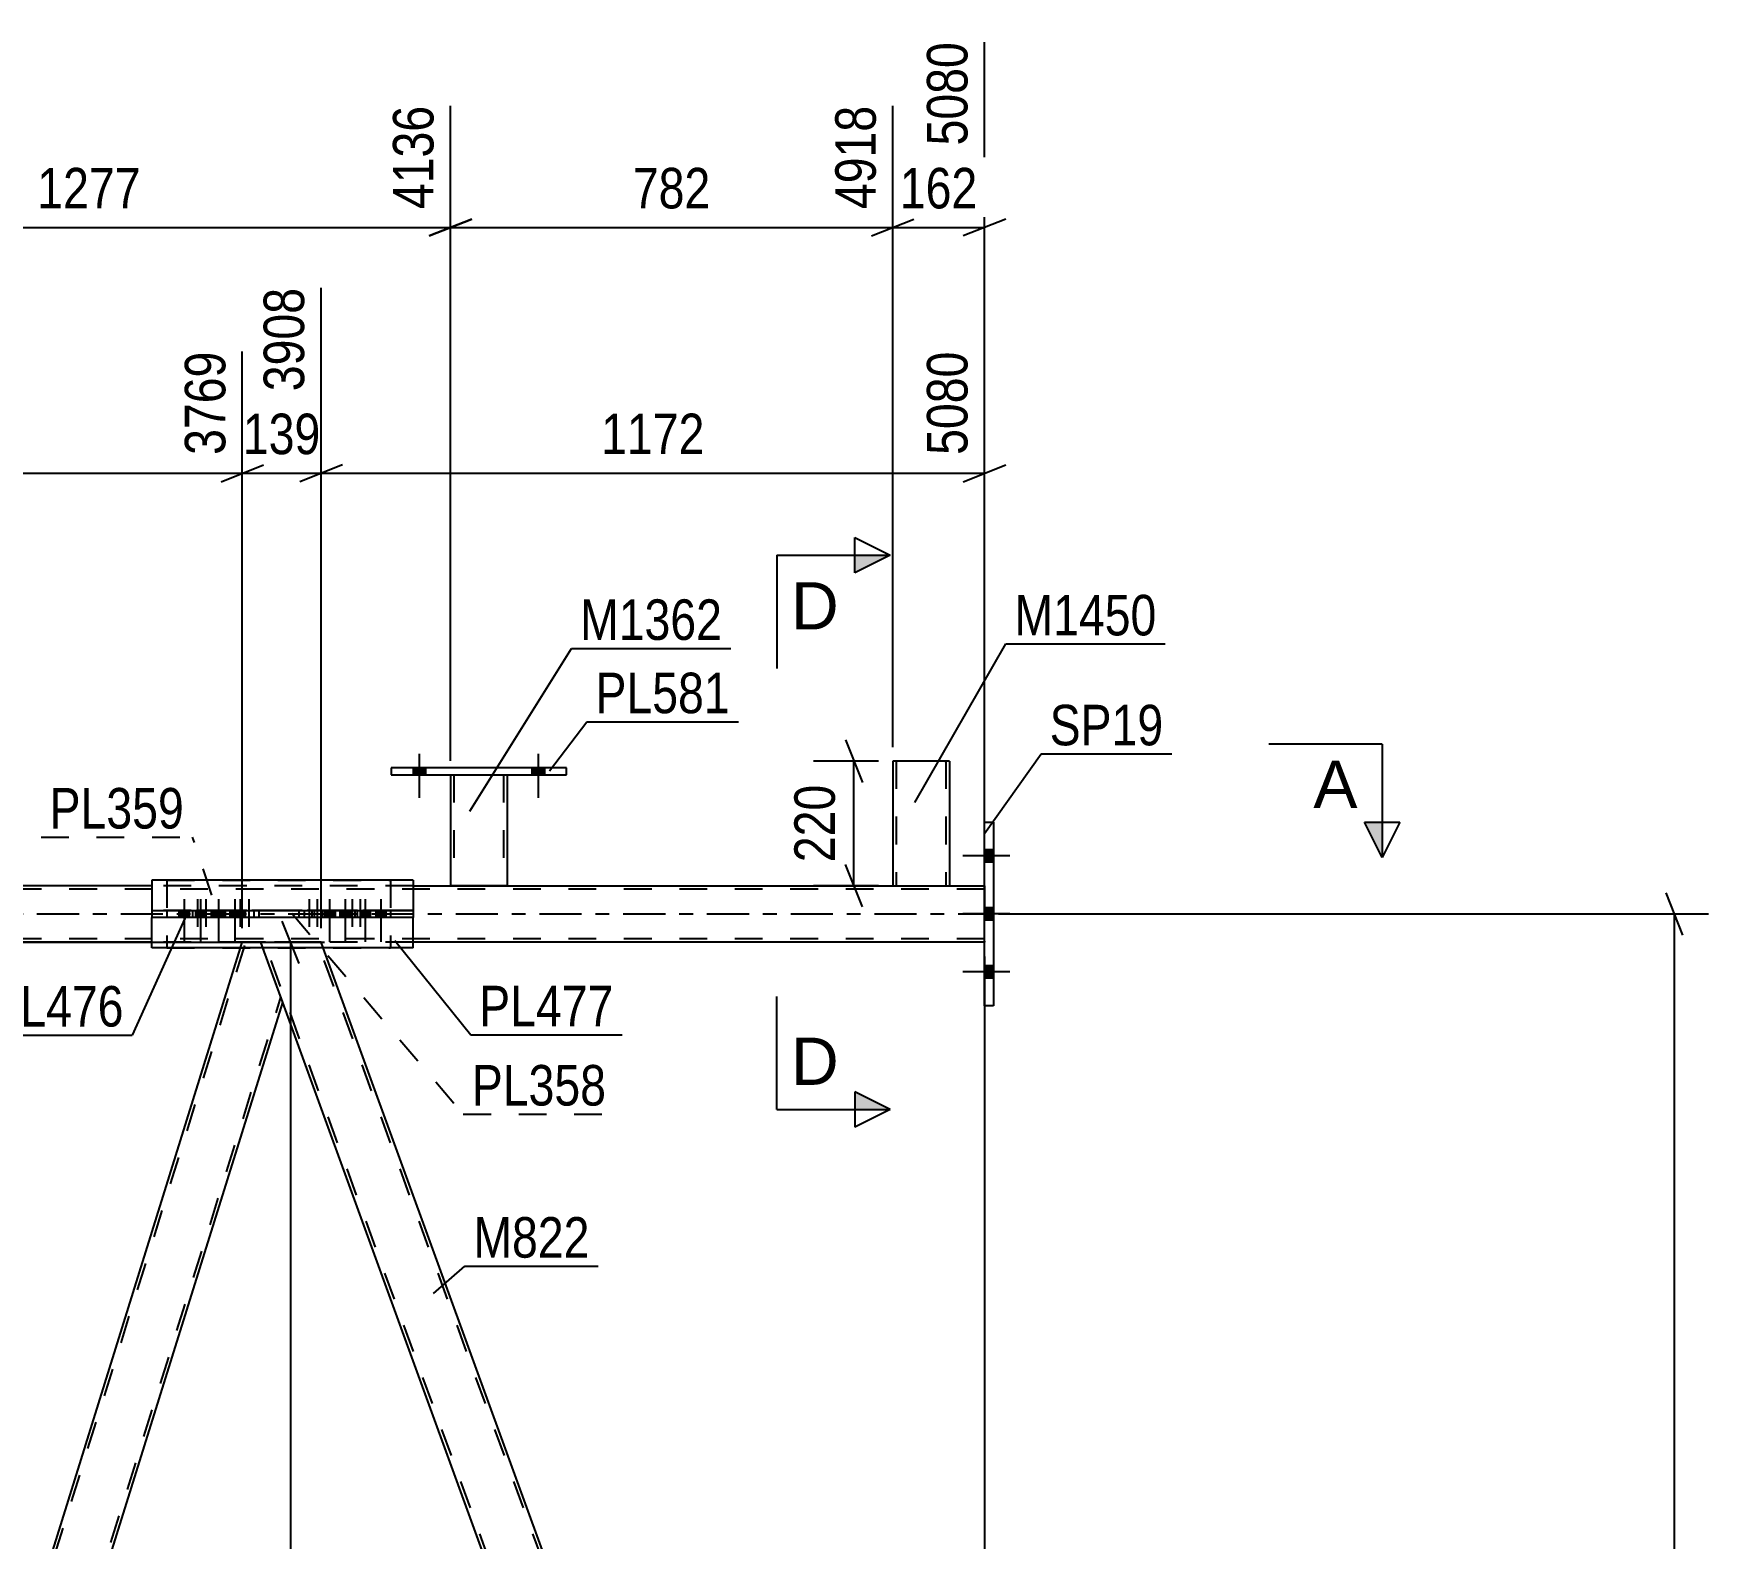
# Model space of a CAD drawing. Header units: millimetres. Extents: x 0 to 841, y 0 to 594.
# Drawn here: x 179.4 to 297.8, y 349.4 to 455.8 of the extents above; entities that cross this region are included whole.
import ezdxf

# ---------------------------------------------------------------- set-up
doc = ezdxf.new("R2010")
doc.units = ezdxf.units.MM
doc.linetypes.add('DXK_LINE_DOT2', pattern=[3.9198, 1.9599, -1.9599])
doc.linetypes.add('DXK_LINE_DOT3', pattern=[5.9187, 2.979, -0.9799, 0.9799, -0.9799])
doc.styles.add('Arial', font='ARIAL.TTF', dxfattribs={"height": 0.2})
doc.styles.add('Arial Narrow', font='ARIALN.TTF', dxfattribs={"height": 0.2})

# ---------------------------------------------------------------- blocks, each defined once
blk = doc.blocks.new('Part-570369591-2726 - 2634')
at = {"color": 7, "linetype": 'DXK_LINE_DOT2'}
for p, q in [((199.74, 391.58), (195.49, 391.58)), ((197.03, 387.33), (195.49, 391.58)), ((239.78, 270.58), (195.74, 391.58)), ((243.53, 270.58), (199.49, 391.58)), ((199.89, 391.18), (199.74, 391.58)), ((239.53, 270.58), (239.38, 270.99)), ((243.78, 270.58), (239.53, 270.58)), ((243.78, 270.58), (243.63, 270.99))]:
    blk.add_line(p, q, dxfattribs=at)
at = {"color": 2, "linetype": 'Continuous'}
for p, q in [((243.63, 270.99), (199.89, 391.18)), ((239.38, 270.99), (197.03, 387.33))]:
    blk.add_line(p, q, dxfattribs=at)
blk = doc.blocks.new('Part-570369591-2786 - 2634')
at = {"color": 7, "linetype": 'DXK_LINE_DOT2'}
for p, q in [((204.64, 393.82), (188.84, 393.82)), ((188.84, 393.82), (188.84, 393.34)), ((204.64, 393.34), (188.84, 393.34)), ((195.34, 393.82), (195.34, 393.34)), ((198.18, 393.34), (198.18, 393.82)), ((204.64, 393.82), (204.64, 393.34))]:
    blk.add_line(p, q, dxfattribs=at)
blk = doc.blocks.new('Part-570369591-2647 - 2634')
at = {"color": 2, "linetype": 'Continuous'}
for p, q in [((187.77, 395.98), (187.77, 393.82)), ((206.24, 395.98), (187.77, 395.98)), ((206.24, 395.98), (206.24, 393.82)), ((187.77, 391.18), (187.77, 393.34)), ((206.24, 391.18), (206.24, 393.34)), ((206.24, 391.18), (187.77, 391.18))]:
    blk.add_line(p, q, dxfattribs=at)
at = {"color": 7, "linetype": 'DXK_LINE_DOT2'}
for p, q in [((187.77, 393.82), (187.77, 393.34)), ((206.24, 393.82), (206.24, 393.34))]:
    blk.add_line(p, q, dxfattribs=at)
blk = doc.blocks.new('Part-570369591-2791 - 2634')
at = {"color": 2, "linetype": 'Continuous'}
for p, q in [((187.77, 393.82), (187.77, 393.82)), ((187.77, 393.82), (192.95, 393.82)), ((187.77, 393.82), (187.77, 393.34)), ((192.95, 393.34), (187.77, 393.34)), ((192.95, 393.82), (200.74, 393.82)), ((192.95, 393.82), (192.95, 393.34)), ((200.74, 393.34), (192.95, 393.34)), ((200.74, 393.82), (206.24, 393.82)), ((200.74, 393.82), (200.74, 393.34)), ((206.24, 393.34), (200.74, 393.34)), ((206.24, 393.82), (206.24, 393.82)), ((206.24, 393.82), (206.24, 393.34))]:
    blk.add_line(p, q, dxfattribs=at)
at = {"color": 7, "linetype": 'DXK_LINE_DOT2'}
for p, q in [((206.24, 393.82), (187.77, 393.82)), ((187.77, 393.82), (187.77, 393.82)), ((206.24, 393.34), (187.77, 393.34)), ((206.24, 393.82), (206.24, 393.82))]:
    blk.add_line(p, q, dxfattribs=at)
blk = doc.blocks.new('Bolt-570369591-2860 - 2634')
at = {"linetype": 'Continuous'}
for points in [[(206.24, 403.42), (207.12, 403.42), (207.12, 403.9), (206.24, 403.9)], [(214.64, 403.42), (215.52, 403.42), (215.52, 403.9), (214.64, 403.9)]]:
    blk.add_hatch(color=1, dxfattribs=at).paths.add_polyline_path(points)
at = {"color": 1, "linetype": 'Continuous'}
for p, q in [((206.68, 404.9), (206.68, 401.78)), ((215.08, 404.9), (215.08, 401.78)), ((206.24, 403.9), (206.24, 403.42)), ((207.12, 403.9), (207.12, 403.42)), ((214.64, 403.9), (214.64, 403.42)), ((215.52, 403.9), (215.52, 403.42))]:
    blk.add_line(p, q, dxfattribs=at)
blk = doc.blocks.new('Part-570369591-2671 - 2634')
at = {"color": 2, "linetype": 'Continuous'}
for p, q in [((187.77, 395.58), (121.6, 395.58)), ((206.24, 395.58), (246.62, 395.58)), ((187.77, 391.58), (121.6, 391.58)), ((246.62, 391.58), (206.24, 391.58))]:
    blk.add_line(p, q, dxfattribs=at)
at = {"color": 7, "linetype": 'DXK_LINE_DOT2'}
for p, q in [((206.24, 395.58), (187.77, 395.58)), ((246.62, 395.58), (246.62, 391.58)), ((246.62, 395.34), (79.04, 395.34)), ((246.62, 391.82), (79.04, 391.82)), ((206.24, 391.58), (187.77, 391.58))]:
    blk.add_line(p, q, dxfattribs=at)
at = {"color": 7, "linetype": 'DXK_LINE_DOT3'}
blk.add_line((79.04, 393.58), (246.62, 393.58), dxfattribs=at)
blk = doc.blocks.new('Part-570369591-2696 - 2634')
at = {"color": 2, "linetype": 'Continuous'}
for p, q in [((246.62, 387.08), (246.62, 400.08)), ((246.62, 400.08), (247.26, 400.08)), ((247.26, 400.08), (247.26, 387.08)), ((247.26, 387.08), (246.62, 387.08))]:
    blk.add_line(p, q, dxfattribs=at)
blk = doc.blocks.new('Part-570369591-2818 - 2634')
at = {"color": 7, "linetype": 'DXK_LINE_DOT2'}
for p, q in [((188.84, 395.98), (188.84, 391.18)), ((188.84, 395.98), (204.64, 395.98)), ((204.64, 395.98), (204.64, 391.18)), ((188.84, 391.18), (204.64, 391.18))]:
    blk.add_line(p, q, dxfattribs=at)
blk = doc.blocks.new('Part-570369591-2721 - 2634')
at = {"color": 2, "linetype": 'Continuous'}
for p, q in [((157.47, 273.83), (194.04, 391.18)), ((197.03, 387.33), (195.63, 391.18)), ((160.77, 270.99), (197.03, 387.33)), ((158.5, 270.99), (157.47, 273.83))]:
    blk.add_line(p, q, dxfattribs=at)
at = {"color": 7, "linetype": 'DXK_LINE_DOT2'}
for p, q in [((157.6, 273.46), (194.42, 391.58)), ((194.04, 391.18), (194.17, 391.58)), ((195.49, 391.58), (194.17, 391.58)), ((195.63, 391.18), (195.49, 391.58)), ((160.39, 270.58), (196.9, 387.7)), ((158.65, 270.58), (158.5, 270.99)), ((160.64, 270.58), (158.65, 270.58)), ((160.77, 270.99), (160.64, 270.58))]:
    blk.add_line(p, q, dxfattribs=at)
blk = doc.blocks.new('Part-570369591-2808 - 2634')
at = {"color": 2, "linetype": 'Continuous'}
for p, q in [((204.68, 403.9), (204.68, 403.42)), ((217.08, 403.9), (204.68, 403.9)), ((217.08, 403.42), (217.08, 403.9)), ((204.68, 403.42), (217.08, 403.42))]:
    blk.add_line(p, q, dxfattribs=at)
blk = doc.blocks.new('Part-570369591-2813 - 2634')
at = {"color": 2, "linetype": 'Continuous'}
for p, q in [((208.88, 403.42), (208.88, 395.58)), ((212.88, 403.42), (212.88, 395.58)), ((212.84, 395.58), (208.88, 395.58)), ((212.88, 395.58), (212.84, 395.58))]:
    blk.add_line(p, q, dxfattribs=at)
at = {"color": 7, "linetype": 'DXK_LINE_DOT2'}
for p, q in [((208.88, 403.42), (212.88, 403.42)), ((208.88, 403.42), (208.88, 403.42)), ((208.88, 403.42), (208.88, 403.42)), ((209.12, 403.42), (209.12, 395.58)), ((212.64, 403.42), (212.64, 395.58)), ((212.88, 403.42), (212.88, 403.42)), ((212.88, 403.42), (212.88, 403.42)), ((212.57, 395.58), (212.58, 395.58)), ((212.58, 395.58), (212.62, 395.58)), ((212.62, 395.58), (212.64, 395.58)), ((212.88, 395.58), (212.88, 395.58))]:
    blk.add_line(p, q, dxfattribs=at)
blk = doc.blocks.new('Part-570369591-2823 - 2634')
at = {"color": 2, "linetype": 'Continuous'}
for p, q in [((240.14, 404.38), (240.14, 395.58)), ((244.14, 404.38), (240.14, 404.38)), ((244.14, 404.38), (244.14, 395.58)), ((240.14, 395.58), (244.14, 395.58))]:
    blk.add_line(p, q, dxfattribs=at)
at = {"color": 7, "linetype": 'DXK_LINE_DOT2'}
for p, q in [((240.38, 404.38), (240.38, 395.58)), ((243.83, 404.38), (243.85, 404.38)), ((243.85, 404.38), (243.88, 404.38)), ((243.88, 404.38), (243.9, 404.38)), ((243.9, 404.38), (243.9, 395.58)), ((243.88, 395.58), (243.85, 395.58)), ((243.85, 395.58), (243.88, 395.58)), ((243.9, 395.58), (243.88, 395.58)), ((243.88, 395.58), (243.9, 395.58))]:
    blk.add_line(p, q, dxfattribs=at)
blk = doc.blocks.new('Bolt-570369591-2846 - 2634')
at = {"color": 1, "linetype": 'DXK_LINE_DOT2'}
for p, q in [((198.89, 394.62), (198.89, 391.62)), ((199.45, 394.62), (199.45, 391.62)), ((201.93, 394.62), (201.93, 391.62)), ((202.49, 394.62), (202.49, 391.62)), ((198.53, 393.82), (198.53, 393.34)), ((199.09, 393.82), (199.09, 393.34)), ((199.25, 393.82), (199.25, 393.34)), ((199.81, 393.82), (199.81, 393.34)), ((201.57, 393.82), (201.57, 393.34)), ((202.13, 393.82), (202.13, 393.34)), ((202.29, 393.82), (202.29, 393.34)), ((202.85, 393.82), (202.85, 393.34))]:
    blk.add_line(p, q, dxfattribs=at)
blk = doc.blocks.new('Bolt-570369591-2847 - 2634')
at = {"color": 1, "linetype": 'DXK_LINE_DOT2'}
for p, q in [((191, 394.62), (191, 391.62)), ((191.6, 394.62), (191.6, 391.62)), ((194.02, 394.62), (194.02, 391.62)), ((194.62, 394.62), (194.62, 391.62)), ((190.64, 393.82), (190.64, 393.34)), ((191.24, 393.82), (191.24, 393.34)), ((191.36, 393.82), (191.36, 393.34)), ((191.96, 393.82), (191.96, 393.34)), ((193.66, 393.82), (193.66, 393.34)), ((194.26, 393.82), (194.26, 393.34)), ((194.38, 393.82), (194.38, 393.34)), ((194.98, 393.82), (194.98, 393.34))]:
    blk.add_line(p, q, dxfattribs=at)
blk = doc.blocks.new('Bolt-570369591-2859 - 2634')
at = {"linetype": 'Continuous'}
for points in [[(246.62, 398.12), (246.62, 397.24), (247.26, 397.24), (247.26, 398.12)], [(246.62, 398.12), (246.62, 397.24), (247.26, 397.24), (247.26, 398.12)], [(246.62, 398.12), (246.62, 397.24), (247.26, 397.24), (247.26, 398.12)], [(246.62, 394.02), (246.62, 393.14), (247.26, 393.14), (247.26, 394.02)], [(246.62, 394.02), (246.62, 393.14), (247.26, 393.14), (247.26, 394.02)], [(246.62, 389.92), (246.62, 389.04), (247.26, 389.04), (247.26, 389.92)], [(246.62, 389.92), (246.62, 389.04), (247.26, 389.04), (247.26, 389.92)], [(246.62, 389.92), (246.62, 389.04), (247.26, 389.04), (247.26, 389.92)]]:
    blk.add_hatch(color=1, dxfattribs=at).paths.add_polyline_path(points)
at = {"color": 1, "linetype": 'Continuous'}
for p, q in [((247.26, 398.12), (246.62, 398.12)), ((247.26, 398.12), (246.62, 398.12)), ((247.26, 398.12), (246.62, 398.12)), ((248.42, 397.68), (245.1, 397.68)), ((248.42, 397.68), (245.1, 397.68)), ((248.42, 397.68), (245.1, 397.68)), ((247.26, 397.24), (246.62, 397.24)), ((247.26, 397.24), (246.62, 397.24)), ((247.26, 397.24), (246.62, 397.24)), ((248.42, 393.58), (245.1, 393.58)), ((248.42, 393.58), (245.1, 393.58)), ((247.26, 394.02), (246.62, 394.02)), ((247.26, 394.02), (246.62, 394.02)), ((247.26, 393.14), (246.62, 393.14)), ((247.26, 393.14), (246.62, 393.14)), ((248.42, 389.48), (245.1, 389.48)), ((248.42, 389.48), (245.1, 389.48)), ((248.42, 389.48), (245.1, 389.48)), ((247.26, 389.92), (246.62, 389.92)), ((247.26, 389.92), (246.62, 389.92)), ((247.26, 389.92), (246.62, 389.92)), ((247.26, 389.04), (246.62, 389.04)), ((247.26, 389.04), (246.62, 389.04)), ((247.26, 389.04), (246.62, 389.04))]:
    blk.add_line(p, q, dxfattribs=at)
blk = doc.blocks.new('Bolt-570369591-2861 - 2634')
at = {"linetype": 'Continuous'}
for points in [[(206.24, 403.42), (207.12, 403.42), (207.12, 403.9), (206.24, 403.9)], [(214.64, 403.42), (215.52, 403.42), (215.52, 403.9), (214.64, 403.9)]]:
    blk.add_hatch(color=1, dxfattribs=at).paths.add_polyline_path(points)
at = {"color": 1, "linetype": 'Continuous'}
for p, q in [((206.68, 404.9), (206.68, 401.78)), ((215.08, 404.9), (215.08, 401.78)), ((206.24, 403.9), (206.24, 403.42)), ((207.12, 403.9), (207.12, 403.42)), ((214.64, 403.9), (214.64, 403.42)), ((215.52, 403.9), (215.52, 403.42))]:
    blk.add_line(p, q, dxfattribs=at)
blk = doc.blocks.new('Bolt-570369591-2862 - 2634')
at = {"linetype": 'Continuous'}
for points in [[(200.69, 393.82), (199.97, 393.82), (199.97, 393.34), (200.69, 393.34)], [(201.79, 393.82), (201.07, 393.82), (201.07, 393.34), (201.79, 393.34)], [(203.21, 393.82), (202.49, 393.82), (202.49, 393.34), (203.21, 393.34)], [(204.32, 393.82), (203.6, 393.82), (203.6, 393.34), (204.32, 393.34)]]:
    blk.add_hatch(color=1, dxfattribs=at).paths.add_polyline_path(points)
at = {"color": 1, "linetype": 'Continuous'}
for p, q in [((200.33, 394.62), (200.33, 391.62)), ((201.43, 394.62), (201.43, 391.62)), ((202.85, 394.62), (202.85, 391.62)), ((203.96, 394.62), (203.96, 391.62)), ((199.97, 393.82), (199.97, 393.34)), ((200.69, 393.82), (200.69, 393.34)), ((201.07, 393.82), (201.07, 393.34)), ((201.79, 393.82), (201.79, 393.34)), ((202.49, 393.82), (202.49, 393.34)), ((203.21, 393.82), (203.21, 393.34)), ((203.6, 393.82), (203.6, 393.34)), ((204.32, 393.82), (204.32, 393.34))]:
    blk.add_line(p, q, dxfattribs=at)
blk = doc.blocks.new('Bolt-570369591-2888 - 2634')
at = {"linetype": 'Continuous'}
for points in [[(190.41, 393.82), (189.69, 393.82), (189.69, 393.34), (190.41, 393.34)], [(191.58, 393.82), (190.86, 393.82), (190.86, 393.34), (191.58, 393.34)], [(192.84, 393.82), (192.12, 393.82), (192.12, 393.34), (192.84, 393.34)], [(194.01, 393.82), (193.29, 393.82), (193.29, 393.34), (194.01, 393.34)]]:
    blk.add_hatch(color=1, dxfattribs=at).paths.add_polyline_path(points)
at = {"color": 1, "linetype": 'Continuous'}
for p, q in [((190.05, 394.62), (190.05, 391.62)), ((191.22, 394.62), (191.22, 391.62)), ((192.48, 394.62), (192.48, 391.62)), ((193.65, 394.62), (193.65, 391.62)), ((189.69, 393.82), (189.69, 393.34)), ((190.41, 393.82), (190.41, 393.34)), ((190.86, 393.82), (190.86, 393.34)), ((191.58, 393.82), (191.58, 393.34)), ((192.12, 393.82), (192.12, 393.34)), ((192.84, 393.82), (192.84, 393.34)), ((193.29, 393.82), (193.29, 393.34)), ((194.01, 393.82), (194.01, 393.34))]:
    blk.add_line(p, q, dxfattribs=at)
blk = doc.blocks.new('StraightDimension-570369591-6366 - 2634')
at = {"color": 7, "linetype": 'Continuous'}
for p, q in [((199.74, 392.58), (199.74, 437.84)), ((194.17, 392.58), (194.17, 433.34)), ((192.67, 424.13), (195.67, 425.33)), ((201.24, 425.33), (198.24, 424.13)), ((194.17, 424.73), (199.74, 424.73))]:
    blk.add_line(p, q, dxfattribs=at)
at = {"color": 0}
blk.add_wipeout([(200.3, 425.48), (200.3, 429.68), (193.61, 429.68), (193.61, 425.48)], dxfattribs=at)
at = {"color": 3, "style": 'Arial Narrow'}
blk.add_text('139', height=2.863, dxfattribs=at).set_placement((194.21, 426.08))
at = {"color": 0, "linetype": 'Continuous'}
blk.add_wipeout([(199.14, 438.44), (194.94, 438.44), (194.94, 429.93), (199.14, 429.93)], dxfattribs=at)
at = {"color": 3, "linetype": 'Continuous', "style": 'Arial Narrow'}
blk.add_text('3908', height=2.863, rotation=90.0002, dxfattribs=at).set_placement((198.54, 430.53))
blk = doc.blocks.new('StraightDimension-570369591-3634 - 2634')
at = {"color": 7, "linetype": 'Continuous'}
for p, q in [((246.62, 390.58), (246.62, 324.29)), ((274.83, 271.58), (274.83, 329.54)), ((248.12, 327.29), (245.12, 326.09)), ((273.33, 326.09), (276.33, 327.29)), ((246.62, 326.69), (274.83, 326.69))]:
    blk.add_line(p, q, dxfattribs=at)
at = {"color": 0}
blk.add_wipeout([(264.98, 327.44), (264.98, 331.64), (256.47, 331.64), (256.47, 327.44)], dxfattribs=at)
at = {"color": 3, "style": 'Arial Narrow'}
blk.add_text('1453', height=2.863, dxfattribs=at).set_placement((257.07, 328.04))
blk = doc.blocks.new('StraightDimension-570369591-3038 - 2634')
at = {"color": 7, "linetype": 'Continuous'}
for p, q in [((295.99, 392.08), (294.79, 395.08)), ((247.62, 393.58), (297.79, 393.58)), ((295.39, 267.58), (295.39, 393.58)), ((294.79, 269.08), (295.99, 266.08)), ((275.83, 267.58), (297.79, 267.58))]:
    blk.add_line(p, q, dxfattribs=at)
at = {"color": 0}
blk.add_wipeout([(294.64, 334.83), (290.44, 334.83), (290.44, 326.32), (294.64, 326.32)], dxfattribs=at)
at = {"color": 3, "style": 'Arial Narrow'}
blk.add_text('3150', height=2.863, rotation=90.0002, dxfattribs=at).set_placement((294.04, 326.92))
blk = doc.blocks.new('StraightDimension-570369591-3600 - 2634')
at = {"color": 7, "linetype": 'Continuous'}
for p, q in [((198.19, 390.08), (196.99, 393.08)), ((146.02, 391.58), (199.99, 391.58)), ((197.59, 270.58), (197.59, 391.58)), ((196.99, 272.08), (198.19, 269.08)), ((197.99, 270.58), (199.99, 270.58))]:
    blk.add_line(p, q, dxfattribs=at)
at = {"color": 0}
blk.add_wipeout([(196.84, 335.33), (192.64, 335.33), (192.64, 326.82), (196.84, 326.82)], dxfattribs=at)
at = {"color": 3, "style": 'Arial Narrow'}
blk.add_text('3025', height=2.863, rotation=90.0002, dxfattribs=at).set_placement((196.24, 327.42))
blk = doc.blocks.new('StraightDimension-570369591-6365 - 2634')
at = {"color": 7, "linetype": 'Continuous'}
for p, q in [((199.74, 392.58), (199.74, 437.84)), ((246.62, 396.58), (246.62, 433.34)), ((201.24, 425.33), (198.24, 424.13)), ((245.12, 424.13), (248.12, 425.33)), ((199.74, 424.73), (246.62, 424.73))]:
    blk.add_line(p, q, dxfattribs=at)
at = {"color": 0}
blk.add_wipeout([(227.44, 425.48), (227.44, 429.68), (218.93, 429.68), (218.93, 425.48)], dxfattribs=at)
at = {"color": 3, "style": 'Arial Narrow'}
blk.add_text('1172', height=2.863, dxfattribs=at).set_placement((219.53, 426.08))
at = {"color": 0, "linetype": 'Continuous'}
blk.add_wipeout([(246.02, 433.94), (241.82, 433.94), (241.82, 425.43), (246.02, 425.43)], dxfattribs=at)
at = {"color": 3, "linetype": 'Continuous', "style": 'Arial Narrow'}
blk.add_text('5080', height=2.863, rotation=90.0002, dxfattribs=at).set_placement((245.42, 426.03))
blk = doc.blocks.new('StraightDimension-570369591-6367 - 2634')
at = {"color": 7, "linetype": 'Continuous'}
for p, q in [((114.61, 392.58), (114.61, 437.84)), ((194.17, 392.58), (194.17, 433.34)), ((116.11, 425.33), (113.11, 424.13)), ((192.67, 424.13), (195.67, 425.33)), ((114.61, 424.73), (194.17, 424.73))]:
    blk.add_line(p, q, dxfattribs=at)
at = {"color": 0}
blk.add_wipeout([(158.64, 425.48), (158.64, 429.68), (150.13, 429.68), (150.13, 425.48)], dxfattribs=at)
at = {"color": 3, "style": 'Arial Narrow'}
blk.add_text('1989', height=2.863, dxfattribs=at).set_placement((150.73, 426.08))
at = {"color": 0, "linetype": 'Continuous'}
blk.add_wipeout([(193.57, 433.94), (189.37, 433.94), (189.37, 425.43), (193.57, 425.43)], dxfattribs=at)
at = {"color": 3, "linetype": 'Continuous', "style": 'Arial Narrow'}
blk.add_text('3769', height=2.863, rotation=90.0002, dxfattribs=at).set_placement((192.97, 426.03))
blk = doc.blocks.new('StraightDimension-570369591-6709 - 2634')
at = {"color": 7, "linetype": 'Continuous'}
for p, q in [((246.62, 396.58), (246.62, 455.21)), ((240.14, 405.38), (240.14, 450.71)), ((238.64, 441.5), (241.64, 442.7)), ((240.14, 442.1), (246.62, 442.1)), ((248.12, 442.7), (245.12, 441.5))]:
    blk.add_line(p, q, dxfattribs=at)
at = {"color": 0}
blk.add_wipeout([(246.72, 442.85), (246.72, 447.05), (240.04, 447.05), (240.04, 442.85)], dxfattribs=at)
at = {"color": 3, "style": 'Arial Narrow'}
blk.add_text('162', height=2.863, dxfattribs=at).set_placement((240.64, 443.45))
at = {"color": 0, "linetype": 'Continuous'}
blk.add_wipeout([(246.02, 455.81), (241.82, 455.81), (241.82, 447.3), (246.02, 447.3)], dxfattribs=at)
at = {"color": 3, "linetype": 'Continuous', "style": 'Arial Narrow'}
blk.add_text('5080', height=2.863, rotation=90.0002, dxfattribs=at).set_placement((245.42, 447.9))
blk = doc.blocks.new('StraightDimension-570369591-6710 - 2634')
at = {"color": 7, "linetype": 'Continuous'}
for p, q in [((208.88, 404.4), (208.88, 450.71)), ((240.14, 405.38), (240.14, 450.71)), ((210.38, 442.7), (207.38, 441.5)), ((208.88, 442.1), (240.14, 442.1)), ((238.64, 441.5), (241.64, 442.7))]:
    blk.add_line(p, q, dxfattribs=at)
at = {"color": 0}
blk.add_wipeout([(227.85, 442.85), (227.85, 447.05), (221.17, 447.05), (221.17, 442.85)], dxfattribs=at)
at = {"color": 3, "style": 'Arial Narrow'}
blk.add_text('782', height=2.863, dxfattribs=at).set_placement((221.77, 443.45))
at = {"color": 0, "linetype": 'Continuous'}
blk.add_wipeout([(239.54, 451.31), (235.34, 451.31), (235.34, 442.8), (239.54, 442.8)], dxfattribs=at)
at = {"color": 3, "linetype": 'Continuous', "style": 'Arial Narrow'}
blk.add_text('4918', height=2.863, rotation=90.0002, dxfattribs=at).set_placement((238.94, 443.4))
blk = doc.blocks.new('StraightDimension-570369591-6711 - 2634')
at = {"color": 7, "linetype": 'Continuous'}
for p, q in [((157.8, 404.42), (157.8, 450.71)), ((208.88, 404.4), (208.88, 450.71)), ((159.3, 442.7), (156.3, 441.5)), ((157.8, 442.1), (208.88, 442.1)), ((207.38, 441.5), (210.38, 442.7))]:
    blk.add_line(p, q, dxfattribs=at)
at = {"color": 0}
blk.add_wipeout([(187.59, 442.85), (187.59, 447.05), (179.08, 447.05), (179.08, 442.85)], dxfattribs=at)
at = {"color": 3, "style": 'Arial Narrow'}
blk.add_text('1277', height=2.863, dxfattribs=at).set_placement((179.68, 443.45))
at = {"color": 0, "linetype": 'Continuous'}
blk.add_wipeout([(208.28, 451.31), (204.08, 451.31), (204.08, 442.8), (208.28, 442.8)], dxfattribs=at)
at = {"color": 3, "linetype": 'Continuous', "style": 'Arial Narrow'}
blk.add_text('4136', height=2.863, rotation=90.0002, dxfattribs=at).set_placement((207.68, 443.4))
blk = doc.blocks.new('StraightDimension-570369591-23194 - 2634')
at = {"color": 7, "linetype": 'Continuous'}
for p, q in [((236.8, 405.88), (238, 402.88)), ((239.14, 404.38), (234.55, 404.38)), ((237.4, 395.58), (237.4, 404.38)), ((238, 394.08), (236.8, 397.08)), ((239.14, 395.58), (234.55, 395.58))]:
    blk.add_line(p, q, dxfattribs=at)
at = {"color": 0}
blk.add_wipeout([(236.65, 403.32), (232.45, 403.32), (232.45, 396.64), (236.65, 396.64)], dxfattribs=at)
at = {"color": 3, "style": 'Arial Narrow'}
blk.add_text('220', height=2.863, rotation=90.0002, dxfattribs=at).set_placement((236.05, 397.24))
blk = doc.blocks.new('Mark-570369591-2814 - 2634')
at = {"color": 30, "linetype": 'DXK_LINE_DOT2'}
for p in [(179.95, 399.02), (192.01, 394.9)]:
    blk.add_line(p, (190.65, 399.02), dxfattribs=at)
at = {"color": 0}
blk.add_wipeout([(190.05, 399.62), (190.05, 402.62), (180.55, 402.62), (180.55, 399.62)], dxfattribs=at)
blk.add_wipeout([(190.05, 399.62), (190.05, 402.62), (180.55, 402.62), (180.55, 399.62)], dxfattribs=at)
at = {"color": 3, "style": 'Arial Narrow'}
blk.add_text('PL359', height=2.863, dxfattribs=at).set_placement((180.55, 399.62))
blk = doc.blocks.new('Mark-570369591-2722 - 2634')
at = {"color": 30, "linetype": 'Continuous'}
for p, q in [((207.69, 366.76), (209.9, 368.69)), ((209.9, 368.69), (219.33, 368.69))]:
    blk.add_line(p, q, dxfattribs=at)
at = {"color": 0}
blk.add_wipeout([(218.73, 369.29), (218.73, 372.29), (210.5, 372.29), (210.5, 369.29)], dxfattribs=at)
blk.add_wipeout([(218.73, 369.29), (218.73, 372.29), (210.5, 372.29), (210.5, 369.29)], dxfattribs=at)
at = {"color": 3, "style": 'Arial Narrow'}
blk.add_text('M822', height=2.863, dxfattribs=at).set_placement((210.5, 369.29))
blk = doc.blocks.new('Mark-570369591-2643 - 2634')
at = {"color": 30, "linetype": 'Continuous'}
for p, q in [((204.96, 391.71), (210.31, 385.04)), ((210.31, 385.04), (221.02, 385.04))]:
    blk.add_line(p, q, dxfattribs=at)
at = {"color": 0}
blk.add_wipeout([(220.42, 385.64), (220.42, 388.64), (210.91, 388.64), (210.91, 385.64)], dxfattribs=at)
blk.add_wipeout([(220.42, 385.64), (220.42, 388.64), (210.91, 388.64), (210.91, 385.64)], dxfattribs=at)
at = {"color": 3, "style": 'Arial Narrow'}
blk.add_text('PL477', height=2.863, dxfattribs=at).set_placement((210.91, 385.64))
blk = doc.blocks.new('SectionMark-570369591-3653 - 2634')
at = {"linetype": 'Continuous'}
for points in [[(237.45, 417.69), (237.45, 418.94), (239.95, 418.94)], [(237.45, 379.75), (237.45, 381), (239.95, 379.75)]]:
    blk.add_hatch(color=6, dxfattribs=at).paths.add_polyline_path(points)
at = {"color": 6, "linetype": 'Continuous'}
for p, q in [((237.45, 417.69), (237.45, 420.19)), ((237.45, 420.19), (239.95, 418.94)), ((231.95, 418.94), (231.95, 410.94)), ((231.95, 418.94), (239.95, 418.94)), ((239.95, 418.94), (237.45, 417.69)), ((231.95, 379.75), (231.95, 387.75)), ((239.95, 379.75), (237.45, 381)), ((237.45, 381), (237.45, 378.5)), ((231.95, 379.75), (239.95, 379.75)), ((239.95, 379.75), (237.45, 378.5))]:
    blk.add_line(p, q, dxfattribs=at)
at = {"color": 0, "linetype": 'Continuous'}
for points in [[(236.32, 413.69), (236.32, 417.19), (232.95, 417.19), (232.95, 413.69)], [(236.32, 381.5), (236.32, 385), (232.95, 385), (232.95, 381.5)]]:
    blk.add_wipeout(points, dxfattribs=at)
at = {"color": 3, "linetype": 'Continuous', "style": 'Arial'}
for p in [(232.95, 413.69), (232.95, 381.5)]:
    blk.add_text('D', height=3.34, dxfattribs=at).set_placement(p)
blk = doc.blocks.new('Mark-570369591-2804 - 2634')
at = {"color": 30, "linetype": 'Continuous'}
for p, q in [((215.88, 403.7), (218.53, 407.17)), ((218.53, 407.17), (229.24, 407.17))]:
    blk.add_line(p, q, dxfattribs=at)
at = {"color": 0}
blk.add_wipeout([(228.64, 407.77), (228.64, 410.77), (219.13, 410.77), (219.13, 407.77)], dxfattribs=at)
blk.add_wipeout([(228.64, 407.77), (228.64, 410.77), (219.13, 410.77), (219.13, 407.77)], dxfattribs=at)
at = {"color": 3, "style": 'Arial Narrow'}
blk.add_text('PL581', height=2.863, dxfattribs=at).set_placement((219.13, 407.77))
blk = doc.blocks.new('Mark-570369591-2692 - 2634')
at = {"color": 30, "linetype": 'Continuous'}
for p, q in [((246.62, 399.26), (250.63, 404.9)), ((250.63, 404.9), (259.87, 404.9))]:
    blk.add_line(p, q, dxfattribs=at)
at = {"color": 0}
blk.add_wipeout([(259.27, 405.5), (259.27, 408.5), (251.23, 408.5), (251.23, 405.5)], dxfattribs=at)
blk.add_wipeout([(259.27, 405.5), (259.27, 408.5), (251.23, 408.5), (251.23, 405.5)], dxfattribs=at)
at = {"color": 3, "style": 'Arial Narrow'}
blk.add_text('SP19', height=2.863, dxfattribs=at).set_placement((251.23, 405.5))
blk = doc.blocks.new('Mark-570369591-2782 - 2634')
at = {"color": 30, "linetype": 'DXK_LINE_DOT2'}
for p, q in [((197.67, 393.63), (209.79, 379.44)), ((209.79, 379.44), (220.5, 379.44))]:
    blk.add_line(p, q, dxfattribs=at)
at = {"color": 0}
blk.add_wipeout([(219.9, 380.04), (219.9, 383.04), (210.39, 383.04), (210.39, 380.04)], dxfattribs=at)
blk.add_wipeout([(219.9, 380.04), (219.9, 383.04), (210.39, 383.04), (210.39, 380.04)], dxfattribs=at)
at = {"color": 3, "style": 'Arial Narrow'}
blk.add_text('PL358', height=2.863, dxfattribs=at).set_placement((210.39, 380.04))
blk = doc.blocks.new('Mark-570369591-2787 - 2634')
at = {"color": 30, "linetype": 'Continuous'}
for p in [(190.32, 393.74), (175.69, 385.02)]:
    blk.add_line(p, (186.39, 385.02), dxfattribs=at)
at = {"color": 0}
blk.add_wipeout([(185.79, 385.62), (185.79, 388.62), (176.29, 388.62), (176.29, 385.62)], dxfattribs=at)
blk.add_wipeout([(185.79, 385.62), (185.79, 388.62), (176.29, 388.62), (176.29, 385.62)], dxfattribs=at)
at = {"color": 3, "style": 'Arial Narrow'}
blk.add_text('PL476', height=2.863, dxfattribs=at).set_placement((176.29, 385.62))
blk = doc.blocks.new('Mark-570369591-2809 - 2634')
at = {"color": 30, "linetype": 'Continuous'}
for p, q in [((210.26, 400.84), (217.44, 412.35)), ((217.44, 412.35), (228.69, 412.35))]:
    blk.add_line(p, q, dxfattribs=at)
at = {"color": 0}
blk.add_wipeout([(228.09, 412.95), (228.09, 415.95), (218.04, 415.95), (218.04, 412.95)], dxfattribs=at)
blk.add_wipeout([(228.09, 412.95), (228.09, 415.95), (218.04, 415.95), (218.04, 412.95)], dxfattribs=at)
at = {"color": 3, "style": 'Arial Narrow'}
blk.add_text('M1362', height=2.863, dxfattribs=at).set_placement((218.04, 412.95))
blk = doc.blocks.new('Mark-570369591-2819 - 2634')
at = {"color": 30, "linetype": 'Continuous'}
for p, q in [((241.7, 401.45), (248.14, 412.67)), ((248.14, 412.67), (259.39, 412.67))]:
    blk.add_line(p, q, dxfattribs=at)
at = {"color": 0}
blk.add_wipeout([(258.79, 413.27), (258.79, 416.27), (248.74, 416.27), (248.74, 413.27)], dxfattribs=at)
blk.add_wipeout([(258.79, 413.27), (258.79, 416.27), (248.74, 416.27), (248.74, 413.27)], dxfattribs=at)
at = {"color": 3, "style": 'Arial Narrow'}
blk.add_text('M1450', height=2.863, dxfattribs=at).set_placement((248.74, 413.27))
blk = doc.blocks.new('SectionMark-570369591-3645 - 2634')
at = {"linetype": 'Continuous'}
blk.add_hatch(color=6, dxfattribs=at).paths.add_polyline_path([(273.48, 400.08), (274.73, 400.08), (274.73, 397.58)])
at = {"color": 6, "linetype": 'Continuous'}
for p, q in [((274.73, 405.58), (266.73, 405.58)), ((274.73, 405.58), (274.73, 397.58)), ((273.48, 400.08), (275.98, 400.08)), ((274.73, 397.58), (273.48, 400.08)), ((275.98, 400.08), (274.73, 397.58))]:
    blk.add_line(p, q, dxfattribs=at)
at = {"color": 0, "linetype": 'Continuous'}
blk.add_wipeout([(272.98, 401.08), (272.98, 404.58), (269.87, 404.58), (269.87, 401.08)], dxfattribs=at)
at = {"color": 3, "linetype": 'Continuous', "style": 'Arial'}
blk.add_text('A', height=3.34, dxfattribs=at).set_placement((269.87, 401.08))

msp = doc.modelspace()

# ---------------------------------------------------------------- block references
for name in ['Bolt-570369591-2860 - 2634', 'Bolt-570369591-2861 - 2634', 'Part-570369591-2808 - 2634', 'Part-570369591-2823 - 2634', 'Part-570369591-2813 - 2634', 'Part-570369591-2696 - 2634', 'Bolt-570369591-2859 - 2634', 'Part-570369591-2671 - 2634', 'Part-570369591-2647 - 2634', 'Part-570369591-2818 - 2634', 'Bolt-570369591-2888 - 2634', 'Bolt-570369591-2847 - 2634', 'Bolt-570369591-2846 - 2634', 'Bolt-570369591-2862 - 2634', 'Part-570369591-2791 - 2634', 'Part-570369591-2786 - 2634', 'Part-570369591-2721 - 2634', 'Part-570369591-2726 - 2634']:
    msp.add_blockref(name, (0, 0))

# ---------------------------------------------------------------- next in the draw order: block references
for name in ['StraightDimension-570369591-6366 - 2634', 'Mark-570369591-2643 - 2634', 'StraightDimension-570369591-3634 - 2634', 'Mark-570369591-2722 - 2634']:
    msp.add_blockref(name, (0, 0))

# ---------------------------------------------------------------- next in the draw order: block references
for name in ['StraightDimension-570369591-3038 - 2634', 'StraightDimension-570369591-3600 - 2634']:
    msp.add_blockref(name, (0, 0))

# ---------------------------------------------------------------- next in the draw order: block references
for name in ['StraightDimension-570369591-6367 - 2634', 'StraightDimension-570369591-6365 - 2634']:
    msp.add_blockref(name, (0, 0))

# ---------------------------------------------------------------- next in the draw order: block references
for name in ['StraightDimension-570369591-6709 - 2634', 'Mark-570369591-2814 - 2634', 'Mark-570369591-2787 - 2634', 'Mark-570369591-2782 - 2634']:
    msp.add_blockref(name, (0, 0))

# ---------------------------------------------------------------- next in the draw order: block references
for name in ['StraightDimension-570369591-6710 - 2634', 'Mark-570369591-2692 - 2634']:
    msp.add_blockref(name, (0, 0))

# ---------------------------------------------------------------- next in the draw order: block references
for name in ['StraightDimension-570369591-6711 - 2634', 'Mark-570369591-2819 - 2634', 'Mark-570369591-2804 - 2634', 'StraightDimension-570369591-23194 - 2634']:
    msp.add_blockref(name, (0, 0))

# ---------------------------------------------------------------- next in the draw order: block references
for name in ['SectionMark-570369591-3653 - 2634', 'Mark-570369591-2809 - 2634']:
    msp.add_blockref(name, (0, 0))

# ---------------------------------------------------------------- next in the draw order: block references
msp.add_blockref('SectionMark-570369591-3645 - 2634', (0, 0))

doc.saveas('drawing.dxf')
